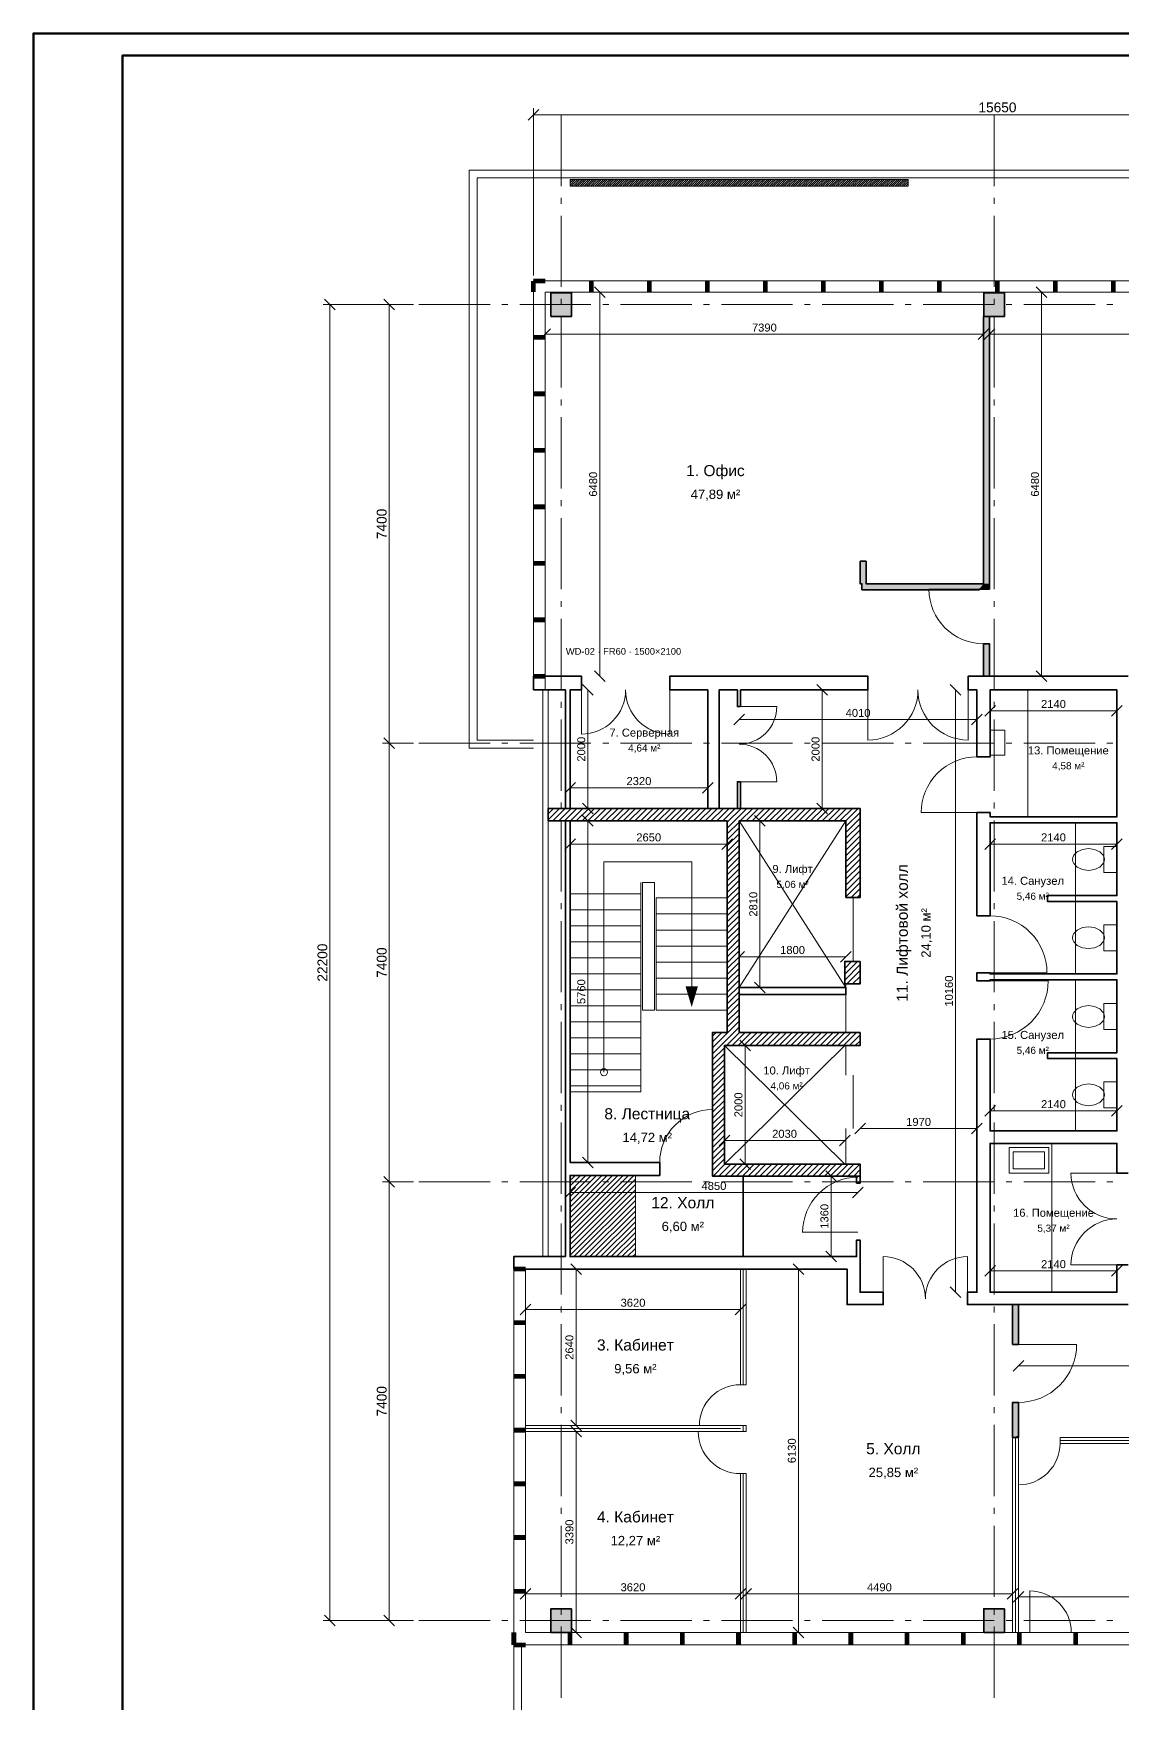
# Model space of a CAD drawing. Header units: millimetres. Extents: x -8900 to 22600, y -17775 to 26775.
# Drawn here: x -8900 to 9465, y -1400 to 26775 of the extents above; entities that cross this region are included whole.
import ezdxf
from ezdxf.enums import TextEntityAlignment as Align

# ---------------------------------------------------------------- set-up
doc = ezdxf.new("R2010")
doc.units = ezdxf.units.MM
for name, color, linetype, lineweight in [('A-ANNO', 7, 'Continuous', 18), ('A-COLS', 7, 'Continuous', 35), ('A-DIMS', 7, 'Continuous', 13), ('A-DOOR', 7, 'Continuous', 18), ('A-FIXT', 7, 'Continuous', 13), ('A-FRAME', 7, 'Continuous', 50), ('A-GLAZ', 7, 'Continuous', 18), ('A-GRID', 7, 'Continuous', 13), ('A-LIFT', 7, 'Continuous', 13), ('A-ROOM-DIMS', 7, 'Continuous', 13), ('A-ROOM-NAME', 7, 'Continuous', 18), ('A-SLAB', 7, 'Continuous', 13), ('A-STAIR', 7, 'Continuous', 18), ('A-WALL-CONC', 7, 'Continuous', 35), ('A-WALL-GLASS', 7, 'Continuous', 18), ('A-WALL-NEW', 7, 'Continuous', 35), ('A-WALL-PART', 7, 'Continuous', 35)]:
    doc.layers.add(name, color=color, linetype=linetype, lineweight=lineweight)
doc.styles.add('PLAN', font='arial.ttf')

msp = doc.modelspace()

# ---------------------------------------------------------------- linework, layer by layer
at = {"layer": 'A-COLS'}
for points in [[(175, 22400), (175, 22000), (-175, 22000), (-175, 22400)], [(7475, 22400), (7475, 22000), (7125, 22000), (7125, 22400)], [(175, 200), (175, -200), (-175, -200), (-175, 200)], [(7475, 200), (7475, -200), (7125, -200), (7125, 200)]]:
    msp.add_lwpolyline(points, close=True, dxfattribs=at)
at = {"layer": 'A-COLS', "color": 7}
for points in [[(175, 22000), (175, 22400), (-175, 22400)], [(-175, 22400), (-175, 22000), (175, 22000)], [(7475, 22000), (7475, 22400), (7125, 22400)], [(7125, 22400), (7125, 22000), (7475, 22000)], [(175, -200), (175, 200), (-175, 200)], [(-175, 200), (-175, -200), (175, -200)], [(7475, -200), (7475, 200), (7125, 200)], [(7125, 200), (7125, -200), (7475, -200)]]:
    msp.add_solid(points, dxfattribs=at)
at = {"layer": 'A-DIMS', "color": 7}
for p, q in [((-560, 25310), (-380, 25490)), ((-470, 22690), (-470, 25512.5)), ((-470, 25400), (15180, 25400)), ((-3810, 22110), (-3990, 22290)), ((-2810, 22110), (-2990, 22290)), ((-2990, 22200), (-4012.5, 22200)), ((-3900, 0), (-3900, 22200)), ((-2490, 22200), (-3012.5, 22200)), ((-2900, 14800), (-2900, 22200)), ((-2490, 14800), (-3012.5, 14800)), ((-2490, 14800), (-3012.5, 14800)), ((-2810, 14710), (-2990, 14890)), ((-2810, 14710), (-2990, 14890)), ((-2900, 7400), (-2900, 14800)), ((-2490, 7400), (-3012.5, 7400)), ((-2490, 7400), (-3012.5, 7400)), ((-2810, 7310), (-2990, 7490)), ((-2810, 7310), (-2990, 7490)), ((-2900, 0), (-2900, 7400)), ((-2990, 0), (-4012.5, 0)), ((-3810, -90), (-3990, 90)), ((-2490, 0), (-3012.5, 0)), ((-2810, -90), (-2990, 90)), ((-800, -500), (-800, -4412.5))]:
    msp.add_line(p, q, dxfattribs=at)
at = {"layer": 'A-DOOR'}
for p, q in [((7120, 17400), (6200, 17400)), ((340, 15700), (340, 14955)), ((1830, 15700), (1830, 14955)), ((5170, 15700), (5170, 14855)), ((6860, 15700), (6860, 14855)), ((3000, 15420), (3635, 15420)), ((3000, 14150), (3635, 14150)), ((7010, 13630), (6070, 13630)), ((4920, 11120), (4920, 12200)), ((7230, 10930), (8190, 10930)), ((7230, 10790), (8210, 10790)), ((4920, 8300), (4920, 9200)), ((2550, 7730), (2550, 8620)), ((9370, 7550), (8595, 7550)), ((5000, 6550), (4070, 6550)), ((5430, 5430), (5430, 6140)), ((6850, 5430), (6850, 6140)), ((9370, 6000), (8595, 6000)), ((7710, 4660), (8690, 4660)), ((3020, 3190), (2310, 3190)), ((3020, 3290), (2330, 3290)), ((7710, 2990), (7710, 2290)), ((7900, -200), (7900, 500))]:
    msp.add_line(p, q, dxfattribs=at)
for centre, radius, start, end in [((7120, 17400), 920, -179.9766608, -90.0116696), ((340, 15700), 745, -90.0116696, 0), ((1830, 15700), 745, -179.9766608, -90.0116696), ((5170, 15700), 845, -90.0116696, 0), ((6860, 15700), 845, -179.9766608, -90.0116696), ((3000, 15420), 635, -90.0116696, 0), ((3000, 14150), 635, 0, 90.0116696), ((7010, 13630), 940, 90.0116696, -179.9766608), ((7230, 10930), 960, 0, 90.0116696), ((7230, 10790), 980, -90.0116696, 0), ((2550, 7730), 890, 90.0116696, -179.9766608), ((5000, 6550), 930, 90.0116696, -179.9766608), ((9370, 7550), 775, -179.9766608, -90.0116696), ((9370, 6000), 775, 90.0116696, -179.9766608), ((5430, 5430), 710, 0, 90.0116696), ((6850, 5430), 710, 90.0116696, -179.9766608), ((7710, 4660), 980, -90.0116696, 0), ((3020, 3290), 690, 90.0116696, -179.9766608), ((3020, 3190), 710, -179.9766608, -90.0116696), ((7710, 2990), 700, -90.0116696, 0), ((7900, -200), 700, 0, 90.0116696)]:
    msp.add_arc(centre, radius, start, end, dxfattribs=at)
at = {"layer": 'A-FIXT'}
for p, q in [((7870, 13560), (7870, 15700)), ((8670, 10910), (8670, 13460)), ((8670, 8260), (8670, 10810)), ((8270, 5540), (8270, 8050))]:
    msp.add_line(p, q, dxfattribs=at)
at = {"layer": 'A-FIXT', "color": 7}
for p, q in [((150, 6436.137), (1223.863, 7510)), ((150, 6525.94), (1134.06, 7510)), ((150, 6615.743), (1044.257, 7510)), ((150, 6705.545), (954.455, 7510)), ((150, 6795.348), (864.652, 7510)), ((150, 6885.15), (774.85, 7510)), ((150, 6974.953), (685.047, 7510)), ((150, 7064.755), (595.245, 7510)), ((150, 7154.558), (505.442, 7510)), ((150, 7244.36), (415.64, 7510)), ((150, 7334.163), (325.837, 7510)), ((150, 7423.966), (236.034, 7510)), ((150, 6346.335), (1250, 7446.335)), ((150, 6256.532), (1250, 7356.532)), ((150, 6166.73), (1250, 7266.73)), ((213.073, 6140), (1250, 7176.927)), ((302.875, 6140), (1250, 7087.125)), ((392.678, 6140), (1250, 6997.322)), ((482.481, 6140), (1250, 6907.519)), ((572.283, 6140), (1250, 6817.717)), ((662.086, 6140), (1250, 6727.914)), ((751.888, 6140), (1250, 6638.112)), ((841.691, 6140), (1250, 6548.309)), ((931.493, 6140), (1250, 6458.507)), ((1021.296, 6140), (1250, 6368.704)), ((1111.098, 6140), (1250, 6278.902)), ((1200.901, 6140), (1250, 6189.099))]:
    msp.add_line(p, q, dxfattribs=at)
at = {"layer": 'A-FIXT'}
for points in [[(7230, 14600), (7480, 14600), (7480, 15020), (7230, 15020)], [(9150, 12620), (9370, 12620), (9370, 13060), (9150, 13060)], [(9150, 11300), (9370, 11300), (9370, 11740), (9150, 11740)], [(9150, 9970), (9370, 9970), (9370, 10410), (9150, 10410)], [(9150, 8650), (9370, 8650), (9370, 9090), (9150, 9090)], [(7550, 7550), (8220, 7550), (8220, 7980), (7550, 7980)], [(7620, 7620), (8150, 7620), (8150, 7910), (7620, 7910)], [(150, 6140), (1250, 6140), (1250, 7510), (150, 7510)]]:
    msp.add_lwpolyline(points, close=True, dxfattribs=at)
for points in [[(9160, 12840), (9154.812, 12875.819), (9139.447, 12910.261), (9080.919, 12969.825), (8993.325, 13009.624), (8890, 13023.6), (8786.675, 13009.624), (8699.081, 12969.825), (8640.553, 12910.261), (8625.188, 12875.819), (8620, 12840), (8625.188, 12804.181), (8640.553, 12769.739), (8699.081, 12710.175), (8786.675, 12670.376), (8890, 12656.4), (8993.325, 12670.376), (9080.919, 12710.175), (9139.447, 12769.739), (9154.812, 12804.181), (9160, 12840)], [(9160, 11520), (9154.812, 11555.819), (9139.447, 11590.261), (9080.919, 11649.825), (8993.325, 11689.624), (8890, 11703.6), (8786.675, 11689.624), (8699.081, 11649.825), (8640.553, 11590.261), (8625.188, 11555.819), (8620, 11520), (8625.188, 11484.181), (8640.553, 11449.739), (8699.081, 11390.175), (8786.675, 11350.376), (8890, 11336.4), (8993.325, 11350.376), (9080.919, 11390.175), (9139.447, 11449.739), (9154.812, 11484.181), (9160, 11520)], [(9160, 10190), (9154.812, 10225.819), (9139.447, 10260.261), (9080.919, 10319.825), (8993.325, 10359.624), (8890, 10373.6), (8786.675, 10359.624), (8699.081, 10319.825), (8640.553, 10260.261), (8625.188, 10225.819), (8620, 10190), (8625.188, 10154.181), (8640.553, 10119.739), (8699.081, 10060.175), (8786.675, 10020.376), (8890, 10006.4), (8993.325, 10020.376), (9080.919, 10060.175), (9139.447, 10119.739), (9154.812, 10154.181), (9160, 10190)], [(9160, 8870), (9154.812, 8905.819), (9139.447, 8940.261), (9080.919, 8999.825), (8993.325, 9039.624), (8890, 9053.6), (8786.675, 9039.624), (8699.081, 8999.825), (8640.553, 8940.261), (8625.188, 8905.819), (8620, 8870), (8625.188, 8834.181), (8640.553, 8799.739), (8699.081, 8740.175), (8786.675, 8700.376), (8890, 8686.4), (8993.325, 8700.376), (9080.919, 8740.175), (9139.447, 8799.739), (9154.812, 8834.181), (9160, 8870)]]:
    msp.add_lwpolyline(points, dxfattribs=at)
at = {"layer": 'A-FRAME'}
for points in [[(-8900, -17775), (22600, -17775), (22600, 26775), (-8900, 26775)], [(-7400, -17400), (22225, -17400), (22225, 26400), (-7400, 26400)]]:
    msp.add_lwpolyline(points, close=True, dxfattribs=at)
at = {"layer": 'A-GLAZ'}
for points in [[(-220, 6140), (-310, 6140), (-310, 15700), (-470, 15700), (-470, 22410), (-470, 22600), (-270, 22600), (14990, 22600), (15180, 22600), (15180, 22410), (15180, 16050), (14990, 16050), (14990, 22410), (-270, 22410), (-270, 15700), (-220, 15700)], [(16050, -410), (-600, -410), (-800, -410), (-800, -200), (-800, 5930), (-600, 5930), (-600, -200), (16050, -200), (16050, 7270), (15800, 7270), (15800, 7470), (16050, 7470), (16250, 7470), (16250, 7270), (16250, -200), (16250, -410)]]:
    msp.add_lwpolyline(points, close=True, dxfattribs=at)
at = {"layer": 'A-GLAZ', "color": 7}
for points in [[(-430, 22600), (-510, 22600), (-510, 22410)], [(-510, 22410), (-430, 22410), (-430, 22600)], [(-270, 22640), (-470, 22640), (-470, 22560)], [(-470, 22560), (-270, 22560), (-270, 22640)], [(548.1, 22600), (468.1, 22600), (468.1, 22410)], [(468.1, 22410), (548.1, 22410), (548.1, 22600)], [(1526.2, 22600), (1446.2, 22600), (1446.2, 22410)], [(1446.2, 22410), (1526.2, 22410), (1526.2, 22600)], [(2504.4, 22600), (2424.4, 22600), (2424.4, 22410)], [(2424.4, 22410), (2504.4, 22410), (2504.4, 22600)], [(3482.5, 22600), (3402.5, 22600), (3402.5, 22410)], [(3402.5, 22410), (3482.5, 22410), (3482.5, 22600)], [(4460.6, 22600), (4380.6, 22600), (4380.6, 22410)], [(4380.6, 22410), (4460.6, 22410), (4460.6, 22600)], [(5438.8, 22600), (5358.8, 22600), (5358.8, 22410)], [(5358.8, 22410), (5438.8, 22410), (5438.8, 22600)], [(6416.9, 22600), (6336.9, 22600), (6336.9, 22410)], [(6336.9, 22410), (6416.9, 22410), (6416.9, 22600)], [(7395, 22600), (7315, 22600), (7315, 22410)], [(7315, 22410), (7395, 22410), (7395, 22600)], [(8373.1, 22600), (8293.1, 22600), (8293.1, 22410)], [(8293.1, 22410), (8373.1, 22410), (8373.1, 22600)], [(9351.2, 22600), (9271.2, 22600), (9271.2, 22410)], [(9271.2, 22410), (9351.2, 22410), (9351.2, 22600)], [(-270, 21687.1), (-470, 21687.1), (-470, 21607.1)], [(-470, 21607.1), (-270, 21607.1), (-270, 21687.1)], [(-270, 20734.3), (-470, 20734.3), (-470, 20654.3)], [(-470, 20654.3), (-270, 20654.3), (-270, 20734.3)], [(-270, 19781.4), (-470, 19781.4), (-470, 19701.4)], [(-470, 19701.4), (-270, 19701.4), (-270, 19781.4)], [(-270, 18828.6), (-470, 18828.6), (-470, 18748.6)], [(-470, 18748.6), (-270, 18748.6), (-270, 18828.6)], [(-270, 17875.7), (-470, 17875.7), (-470, 17795.7)], [(-470, 17795.7), (-270, 17795.7), (-270, 17875.7)], [(-270, 16922.9), (-470, 16922.9), (-470, 16842.9)], [(-470, 16842.9), (-270, 16842.9), (-270, 16922.9)], [(-270, 15970), (-470, 15970), (-470, 15890)], [(-470, 15890), (-270, 15890), (-270, 15970)], [(-600, 5970), (-800, 5970), (-800, 5890)], [(-800, 5890), (-600, 5890), (-600, 5970)], [(-600, 5064.3), (-800, 5064.3), (-800, 4984.3)], [(-800, 4984.3), (-600, 4984.3), (-600, 5064.3)], [(-600, 4158.6), (-800, 4158.6), (-800, 4078.6)], [(-800, 4078.6), (-600, 4078.6), (-600, 4158.6)], [(-600, 3252.9), (-800, 3252.9), (-800, 3172.9)], [(-800, 3172.9), (-600, 3172.9), (-600, 3252.9)], [(-600, 2347.1), (-800, 2347.1), (-800, 2267.1)], [(-800, 2267.1), (-600, 2267.1), (-600, 2347.1)], [(-600, 1441.4), (-800, 1441.4), (-800, 1361.4)], [(-800, 1361.4), (-600, 1361.4), (-600, 1441.4)], [(-600, 535.7), (-800, 535.7), (-800, 455.7)], [(-800, 455.7), (-600, 455.7), (-600, 535.7)], [(-760, -200), (-840, -200), (-840, -410)], [(-840, -410), (-760, -410), (-760, -200)], [(187.2, -200), (107.2, -200), (107.2, -410)], [(107.2, -410), (187.2, -410), (187.2, -200)], [(1134.4, -200), (1054.4, -200), (1054.4, -410)], [(1054.4, -410), (1134.4, -410), (1134.4, -200)], [(2081.7, -200), (2001.7, -200), (2001.7, -410)], [(2001.7, -410), (2081.7, -410), (2081.7, -200)], [(3028.9, -200), (2948.9, -200), (2948.9, -410)], [(2948.9, -410), (3028.9, -410), (3028.9, -200)], [(3976.1, -200), (3896.1, -200), (3896.1, -410)], [(3896.1, -410), (3976.1, -410), (3976.1, -200)], [(4923.3, -200), (4843.3, -200), (4843.3, -410)], [(4843.3, -410), (4923.3, -410), (4923.3, -200)], [(5870.6, -200), (5790.6, -200), (5790.6, -410)], [(5790.6, -410), (5870.6, -410), (5870.6, -200)], [(6817.8, -200), (6737.8, -200), (6737.8, -410)], [(6737.8, -410), (6817.8, -410), (6817.8, -200)], [(7765, -200), (7685, -200), (7685, -410)], [(7685, -410), (7765, -410), (7765, -200)], [(8712.2, -200), (8632.2, -200), (8632.2, -410)], [(8632.2, -410), (8712.2, -410), (8712.2, -200)], [(-600, -370), (-800, -370), (-800, -450)], [(-800, -450), (-600, -450), (-600, -370)]]:
    msp.add_solid(points, dxfattribs=at)
at = {"layer": 'A-GRID'}
for p, q in [((0, 24200), (0, 25400)), ((7300, 24200), (7300, 25400)), ((0, 23900), (0, 24000)), ((7300, 23900), (7300, 24000)), ((0, 22500), (0, 23700)), ((7300, 22500), (7300, 23700)), ((0, 22200), (0, 22300)), ((7300, 22200), (7300, 22300)), ((-2400, 22200), (-1200, 22200)), ((-1000, 22200), (-900, 22200)), ((-700, 22200), (500, 22200)), ((0, 20800), (0, 22000)), ((700, 22200), (800, 22200)), ((1000, 22200), (2200, 22200)), ((2400, 22200), (2500, 22200)), ((2700, 22200), (3900, 22200)), ((4100, 22200), (4200, 22200)), ((4400, 22200), (5600, 22200)), ((5800, 22200), (5900, 22200)), ((6100, 22200), (7300, 22200)), ((7300, 20800), (7300, 22000)), ((7500, 22200), (7600, 22200)), ((7800, 22200), (9000, 22200)), ((9200, 22200), (9300, 22200)), ((0, 20500), (0, 20600)), ((7300, 20500), (7300, 20600)), ((0, 19100), (0, 20300)), ((7300, 19100), (7300, 20300)), ((0, 18800), (0, 18900)), ((7300, 18800), (7300, 18900)), ((0, 17400), (0, 18600)), ((7300, 17400), (7300, 18600)), ((0, 17100), (0, 17200)), ((7300, 17100), (7300, 17200)), ((0, 15700), (0, 16900)), ((7300, 15700), (7300, 16900)), ((0, 15400), (0, 15500)), ((7300, 15400), (7300, 15500)), ((0, 14000), (0, 15200)), ((7300, 14000), (7300, 15200)), ((-2400, 14800), (-1200, 14800)), ((-1000, 14800), (-900, 14800)), ((-700, 14800), (500, 14800)), ((700, 14800), (800, 14800)), ((1000, 14800), (2200, 14800)), ((2400, 14800), (2500, 14800)), ((2700, 14800), (3900, 14800)), ((4100, 14800), (4200, 14800)), ((4400, 14800), (5600, 14800)), ((5800, 14800), (5900, 14800)), ((6100, 14800), (7300, 14800)), ((7500, 14800), (7600, 14800)), ((7800, 14800), (9000, 14800)), ((9200, 14800), (9300, 14800)), ((0, 13700), (0, 13800)), ((7300, 13700), (7300, 13800)), ((0, 12300), (0, 13500)), ((7300, 12300), (7300, 13500)), ((0, 12000), (0, 12100)), ((7300, 12000), (7300, 12100)), ((0, 10600), (0, 11800)), ((7300, 10600), (7300, 11800)), ((0, 10300), (0, 10400)), ((7300, 10300), (7300, 10400)), ((0, 8900), (0, 10100)), ((7300, 8900), (7300, 10100)), ((0, 8600), (0, 8700)), ((7300, 8600), (7300, 8700)), ((0, 7200), (0, 8400)), ((7300, 7200), (7300, 8400)), ((-2400, 7400), (-1200, 7400)), ((-1000, 7400), (-900, 7400)), ((-700, 7400), (500, 7400)), ((700, 7400), (800, 7400)), ((1000, 7400), (2200, 7400)), ((2400, 7400), (2500, 7400)), ((2700, 7400), (3900, 7400)), ((4100, 7400), (4200, 7400)), ((4400, 7400), (5600, 7400)), ((5800, 7400), (5900, 7400)), ((6100, 7400), (7300, 7400)), ((7500, 7400), (7600, 7400)), ((7800, 7400), (9000, 7400)), ((9200, 7400), (9300, 7400)), ((0, 6900), (0, 7000)), ((7300, 6900), (7300, 7000)), ((0, 5500), (0, 6700)), ((7300, 5500), (7300, 6700)), ((0, 5200), (0, 5300)), ((7300, 5200), (7300, 5300)), ((0, 3800), (0, 5000)), ((7300, 3800), (7300, 5000)), ((0, 3500), (0, 3600)), ((7300, 3500), (7300, 3600)), ((0, 2100), (0, 3300)), ((7300, 2100), (7300, 3300)), ((0, 1800), (0, 1900)), ((7300, 1800), (7300, 1900)), ((0, 400), (0, 1600)), ((7300, 400), (7300, 1600)), ((-2400, 0), (-1200, 0)), ((-1000, 0), (-900, 0)), ((-700, 0), (500, 0)), ((0, 100), (0, 200)), ((700, 0), (800, 0)), ((1000, 0), (2200, 0)), ((2400, 0), (2500, 0)), ((2700, 0), (3900, 0)), ((4100, 0), (4200, 0)), ((4400, 0), (5600, 0)), ((5800, 0), (5900, 0)), ((6100, 0), (7300, 0)), ((7300, 100), (7300, 200)), ((7500, 0), (7600, 0)), ((7800, 0), (9000, 0)), ((9200, 0), (9300, 0)), ((0, -1300), (0, -100)), ((7300, -1300), (7300, -100))]:
    msp.add_line(p, q, dxfattribs=at)
at = {"layer": 'A-LIFT'}
for p, q in [((3000, 10680), (4800, 13490)), ((3000, 13490), (4800, 10680)), ((4800, 9920), (4800, 10740)), ((2750, 7700), (4780, 9700)), ((2750, 9700), (4780, 7700)), ((4800, 9200), (4800, 9700)), ((4800, 7700), (4800, 8300))]:
    msp.add_line(p, q, dxfattribs=at)
at = {"layer": 'A-ROOM-DIMS', "color": 7}
for p, q in [((740, 22320), (560, 22500)), ((650, 15930), (650, 22410)), ((8190, 22320), (8010, 22500)), ((8100, 15930), (8100, 22410)), ((-360, 21610), (-180, 21790)), ((-270, 21700), (7120, 21700)), ((7030, 21610), (7210, 21790)), ((7130, 21610), (7310, 21790)), ((7220, 21700), (14990, 21700)), ((540, 15610), (360, 15790)), ((740, 15840), (560, 16020)), ((4490, 15610), (4310, 15790)), ((6740, 15610), (6560, 15790)), ((8190, 15840), (8010, 16020)), ((450, 13700), (450, 15700)), ((4400, 13700), (4400, 15700)), ((6650, 5540), (6650, 15700)), ((2910, 15110), (3090, 15290)), ((6920, 15110), (7100, 15290)), ((7140, 15260), (7320, 15440)), ((7230, 15350), (9370, 15350)), ((9280, 15260), (9460, 15440)), ((3000, 15200), (7010, 15200)), ((60, 13960), (240, 14140)), ((2380, 13960), (2560, 14140)), ((150, 14050), (2470, 14050)), ((540, 13610), (360, 13790)), ((540, 13400), (360, 13580)), ((3440, 13400), (3260, 13580)), ((4490, 13610), (4310, 13790)), ((450, 7730), (450, 13490)), ((3350, 10680), (3350, 13490)), ((60, 13010), (240, 13190)), ((150, 13100), (2800, 13100)), ((2710, 13010), (2890, 13190)), ((7140, 13010), (7320, 13190)), ((7230, 13100), (9370, 13100)), ((9280, 13010), (9460, 13190)), ((2910, 11110), (3090, 11290)), ((4710, 11110), (4890, 11290)), ((3000, 11200), (4800, 11200)), ((3440, 10590), (3260, 10770)), ((3190, 9610), (3010, 9790)), ((3100, 7700), (3100, 9700)), ((7140, 8510), (7320, 8690)), ((7230, 8600), (9370, 8600)), ((9280, 8510), (9460, 8690)), ((2660, 8010), (2840, 8190)), ((4690, 8010), (4870, 8190)), ((4950, 8210), (5130, 8390)), ((5040, 8300), (7010, 8300)), ((6920, 8210), (7100, 8390)), ((2750, 8100), (4780, 8100)), ((540, 7640), (360, 7820)), ((3190, 7610), (3010, 7790)), ((4640, 7410), (4460, 7590)), ((4550, 6140), (4550, 7500)), ((60, 7130), (240, 7310)), ((150, 7220), (5000, 7220)), ((4910, 7130), (5090, 7310)), ((4640, 6050), (4460, 6230)), ((340, 5840), (160, 6020)), ((250, 3290), (250, 5930)), ((4090, 5840), (3910, 6020)), ((4000, -200), (4000, 5930)), ((7140, 5810), (7320, 5990)), ((9280, 5810), (9460, 5990)), ((7230, 5900), (9370, 5900)), ((6740, 5450), (6560, 5630)), ((-690, 5160), (-510, 5340)), ((-600, 5250), (3020, 5250)), ((2930, 5160), (3110, 5340)), ((7620, 4210), (7800, 4390)), ((7710, 4300), (16050, 4300)), ((340, 3200), (160, 3380)), ((340, 3100), (160, 3280)), ((250, -200), (250, 3190)), ((-690, 360), (-510, 540)), ((-600, 450), (3020, 450)), ((2930, 360), (3110, 540)), ((3030, 360), (3210, 540)), ((3120, 450), (7610, 450)), ((7520, 360), (7700, 540)), ((7620, 310), (7800, 490)), ((7710, 400), (13220, 400)), ((340, -290), (160, -110)), ((4090, -290), (3910, -110))]:
    msp.add_line(p, q, dxfattribs=at)
at = {"layer": 'A-SLAB', "color": 7}
for p, q in [((150, 24217.082), (242.918, 24310)), ((150, 24253.003), (206.997, 24310)), ((150, 24288.925), (171.075, 24310)), ((168.839, 24200), (278.839, 24310)), ((204.76, 24200), (314.76, 24310)), ((240.681, 24200), (350.681, 24310)), ((276.602, 24200), (386.602, 24310)), ((312.523, 24200), (422.523, 24310)), ((348.444, 24200), (458.444, 24310)), ((384.365, 24200), (494.365, 24310)), ((420.286, 24200), (530.286, 24310)), ((456.207, 24200), (566.207, 24310)), ((492.128, 24200), (602.128, 24310)), ((528.049, 24200), (638.049, 24310)), ((563.97, 24200), (673.97, 24310)), ((599.891, 24200), (709.891, 24310)), ((635.812, 24200), (745.812, 24310)), ((671.733, 24200), (781.733, 24310)), ((707.654, 24200), (817.654, 24310)), ((743.575, 24200), (853.575, 24310)), ((779.496, 24200), (889.496, 24310)), ((815.417, 24200), (925.417, 24310)), ((851.338, 24200), (961.338, 24310)), ((887.259, 24200), (997.259, 24310)), ((923.18, 24200), (1033.18, 24310)), ((959.101, 24200), (1069.101, 24310)), ((995.022, 24200), (1105.022, 24310)), ((1030.943, 24200), (1140.943, 24310)), ((1066.864, 24200), (1176.864, 24310)), ((1102.785, 24200), (1212.785, 24310)), ((1138.706, 24200), (1248.706, 24310)), ((1174.627, 24200), (1284.627, 24310)), ((1210.548, 24200), (1320.548, 24310)), ((1246.469, 24200), (1356.469, 24310)), ((1282.39, 24200), (1392.39, 24310)), ((1318.311, 24200), (1428.311, 24310)), ((1354.232, 24200), (1464.232, 24310)), ((1390.153, 24200), (1500.153, 24310)), ((1426.074, 24200), (1536.074, 24310)), ((1461.995, 24200), (1571.995, 24310)), ((1497.916, 24200), (1607.916, 24310)), ((1533.837, 24200), (1643.837, 24310)), ((1569.759, 24200), (1679.759, 24310)), ((1605.68, 24200), (1715.68, 24310)), ((1641.601, 24200), (1751.601, 24310)), ((1677.522, 24200), (1787.522, 24310)), ((1713.443, 24200), (1823.443, 24310)), ((1749.364, 24200), (1859.364, 24310)), ((1785.285, 24200), (1895.285, 24310)), ((1821.206, 24200), (1931.206, 24310)), ((1857.127, 24200), (1967.127, 24310)), ((1893.048, 24200), (2003.048, 24310)), ((1928.969, 24200), (2038.969, 24310)), ((1964.89, 24200), (2074.89, 24310)), ((2000.811, 24200), (2110.811, 24310)), ((2036.732, 24200), (2146.732, 24310)), ((2072.653, 24200), (2182.653, 24310)), ((2108.574, 24200), (2218.574, 24310)), ((2144.495, 24200), (2254.495, 24310)), ((2180.416, 24200), (2290.416, 24310)), ((2216.337, 24200), (2326.337, 24310)), ((2252.258, 24200), (2362.258, 24310)), ((2288.179, 24200), (2398.179, 24310)), ((2324.1, 24200), (2434.1, 24310)), ((2360.021, 24200), (2470.021, 24310)), ((2395.942, 24200), (2505.942, 24310)), ((2431.863, 24200), (2541.863, 24310)), ((2467.784, 24200), (2577.784, 24310)), ((2503.705, 24200), (2613.705, 24310)), ((2539.626, 24200), (2649.626, 24310)), ((2575.547, 24200), (2685.547, 24310)), ((2611.468, 24200), (2721.468, 24310)), ((2647.389, 24200), (2757.389, 24310)), ((2683.31, 24200), (2793.31, 24310)), ((2719.231, 24200), (2829.231, 24310)), ((2755.152, 24200), (2865.152, 24310)), ((2791.073, 24200), (2901.073, 24310)), ((2826.994, 24200), (2936.994, 24310)), ((2862.915, 24200), (2972.915, 24310)), ((2898.836, 24200), (3008.836, 24310)), ((2934.757, 24200), (3044.757, 24310)), ((2970.678, 24200), (3080.678, 24310)), ((3006.599, 24200), (3116.599, 24310)), ((3042.521, 24200), (3152.521, 24310)), ((3078.442, 24200), (3188.442, 24310)), ((3114.363, 24200), (3224.363, 24310)), ((3150.284, 24200), (3260.284, 24310)), ((3186.205, 24200), (3296.205, 24310)), ((3222.126, 24200), (3332.126, 24310)), ((3258.047, 24200), (3368.047, 24310)), ((3293.968, 24200), (3403.968, 24310)), ((3329.889, 24200), (3439.889, 24310)), ((3365.81, 24200), (3475.81, 24310)), ((3401.731, 24200), (3511.731, 24310)), ((3437.652, 24200), (3547.652, 24310)), ((3473.573, 24200), (3583.573, 24310)), ((3509.494, 24200), (3619.494, 24310)), ((3545.415, 24200), (3655.415, 24310)), ((3581.336, 24200), (3691.336, 24310)), ((3617.257, 24200), (3727.257, 24310)), ((3653.178, 24200), (3763.178, 24310)), ((3689.099, 24200), (3799.099, 24310)), ((3725.02, 24200), (3835.02, 24310)), ((3760.941, 24200), (3870.941, 24310)), ((3796.862, 24200), (3906.862, 24310)), ((3832.783, 24200), (3942.783, 24310)), ((3868.704, 24200), (3978.704, 24310)), ((3904.625, 24200), (4014.625, 24310)), ((3940.546, 24200), (4050.546, 24310)), ((3976.467, 24200), (4086.467, 24310)), ((4012.388, 24200), (4122.388, 24310)), ((4048.309, 24200), (4158.309, 24310)), ((4084.23, 24200), (4194.23, 24310)), ((4120.151, 24200), (4230.151, 24310)), ((4156.072, 24200), (4266.072, 24310)), ((4191.993, 24200), (4301.993, 24310)), ((4227.914, 24200), (4337.914, 24310)), ((4263.835, 24200), (4373.835, 24310)), ((4299.756, 24200), (4409.756, 24310)), ((4335.677, 24200), (4445.677, 24310)), ((4371.598, 24200), (4481.598, 24310)), ((4407.519, 24200), (4517.519, 24310)), ((4443.44, 24200), (4553.44, 24310)), ((4479.361, 24200), (4589.361, 24310)), ((4515.283, 24200), (4625.283, 24310)), ((4551.204, 24200), (4661.204, 24310)), ((4587.125, 24200), (4697.125, 24310)), ((4623.046, 24200), (4733.046, 24310)), ((4658.967, 24200), (4768.967, 24310)), ((4694.888, 24200), (4804.888, 24310)), ((4730.809, 24200), (4840.809, 24310)), ((4766.73, 24200), (4876.73, 24310)), ((4802.651, 24200), (4912.651, 24310)), ((4838.572, 24200), (4948.572, 24310)), ((4874.493, 24200), (4984.493, 24310)), ((4910.414, 24200), (5020.414, 24310)), ((4946.335, 24200), (5056.335, 24310)), ((4982.256, 24200), (5092.256, 24310)), ((5018.177, 24200), (5128.177, 24310)), ((5054.098, 24200), (5164.098, 24310)), ((5090.019, 24200), (5200.019, 24310)), ((5125.94, 24200), (5235.94, 24310)), ((5161.861, 24200), (5271.861, 24310)), ((5197.782, 24200), (5307.782, 24310)), ((5233.703, 24200), (5343.703, 24310)), ((5269.624, 24200), (5379.624, 24310)), ((5305.545, 24200), (5415.545, 24310)), ((5341.466, 24200), (5451.466, 24310)), ((5377.387, 24200), (5487.387, 24310)), ((5413.308, 24200), (5523.308, 24310)), ((5449.229, 24200), (5559.229, 24310)), ((5485.15, 24200), (5595.15, 24310)), ((5521.071, 24200), (5631.071, 24310)), ((5556.992, 24200), (5666.992, 24310)), ((5592.913, 24200), (5702.913, 24310)), ((5628.834, 24200), (5738.834, 24310)), ((5664.755, 24200), (5774.755, 24310)), ((5700.676, 24200), (5810.676, 24310)), ((5736.597, 24200), (5846.597, 24310)), ((5772.518, 24200), (5850, 24277.482)), ((5808.439, 24200), (5850, 24241.561)), ((5844.36, 24200), (5850, 24205.64))]:
    msp.add_line(p, q, dxfattribs=at)
at = {"layer": 'A-SLAB'}
for points in [[(-800, -410), (-800, -2500), (17300, -2500), (17300, 7500), (15400, 7500), (15400, 14630), (17300, 14630), (17300, 24470), (-1550, 24470), (-1550, 14720), (-470, 14720)], [(-670, -410), (-670, -2370), (17170, -2370), (17170, 7370), (15270, 7370), (15270, 14760), (17170, 14760), (17170, 24340), (-1420, 24340), (-1420, 14850), (-470, 14850)]]:
    msp.add_lwpolyline(points, dxfattribs=at)
msp.add_lwpolyline([(150, 24200), (5850, 24200), (5850, 24310), (150, 24310)], close=True, dxfattribs=at)
at = {"layer": 'A-STAIR'}
for p, q in [((1340, 8920), (1340, 12450)), ((150, 12260), (1340, 12260)), ((1600, 10300), (1600, 12190)), ((1600, 12190), (2800, 12190)), ((150, 11990), (1340, 11990)), ((1600, 11920), (2800, 11920)), ((150, 11720), (1340, 11720)), ((1600, 11650), (2800, 11650)), ((150, 11450), (1340, 11450)), ((1600, 11380), (2800, 11380)), ((150, 11180), (1340, 11180)), ((1600, 11110), (2800, 11110)), ((150, 10910), (1340, 10910)), ((1600, 10840), (2800, 10840)), ((150, 10640), (1340, 10640)), ((1600, 10570), (2800, 10570)), ((150, 10370), (1340, 10370)), ((1600, 10300), (2800, 10300)), ((150, 10100), (1340, 10100)), ((150, 9830), (1340, 9830)), ((150, 9560), (1340, 9560)), ((150, 9290), (1340, 9290)), ((150, 9020), (1340, 9020)), ((150, 8920), (1340, 8920))]:
    msp.add_line(p, q, dxfattribs=at)
msp.add_lwpolyline([(720, 9250), (720, 12800), (2200, 12800), (2200, 10600)], dxfattribs=at)
msp.add_lwpolyline([(1370, 10300), (1570, 10300), (1570, 12450), (1370, 12450)], close=True, dxfattribs=at)
msp.add_circle((720, 9250), 60, dxfattribs=at)
at = {"layer": 'A-STAIR', "color": 7}
msp.add_solid([(2305, 10700), (2095, 10700), (2200, 10350)], dxfattribs=at)
at = {"layer": 'A-WALL-CONC', "color": 7}
for p, q in [((-220, 13510.839), (-30.839, 13700)), ((-220, 13609.622), (-129.622, 13700)), ((-142.056, 13490), (67.944, 13700)), ((-43.273, 13490), (166.727, 13700)), ((55.51, 13490), (265.51, 13700)), ((154.292, 13490), (364.292, 13700)), ((253.075, 13490), (463.075, 13700)), ((351.858, 13490), (561.858, 13700)), ((450.641, 13490), (660.641, 13700)), ((549.424, 13490), (759.424, 13700)), ((648.206, 13490), (858.206, 13700)), ((746.989, 13490), (956.989, 13700)), ((845.772, 13490), (1055.772, 13700)), ((944.555, 13490), (1154.555, 13700)), ((1043.338, 13490), (1253.338, 13700)), ((1142.121, 13490), (1352.121, 13700)), ((1240.903, 13490), (1450.903, 13700)), ((1339.686, 13490), (1549.686, 13700)), ((1438.469, 13490), (1648.469, 13700)), ((1537.252, 13490), (1747.252, 13700)), ((1636.035, 13490), (1846.035, 13700)), ((1734.817, 13490), (1944.817, 13700)), ((1833.6, 13490), (2043.6, 13700)), ((1932.383, 13490), (2142.383, 13700)), ((2031.166, 13490), (2241.166, 13700)), ((2129.949, 13490), (2339.949, 13700)), ((2228.732, 13490), (2438.732, 13700)), ((2327.514, 13490), (2537.514, 13700)), ((2426.297, 13490), (2636.297, 13700)), ((2525.08, 13490), (2735.08, 13700)), ((2623.863, 13490), (2833.863, 13700)), ((2722.646, 13490), (2932.646, 13700)), ((2800, 13369.789), (3130.211, 13700)), ((2800, 13468.572), (3031.428, 13700)), ((3018.994, 13490), (3228.994, 13700)), ((3117.777, 13490), (3327.777, 13700)), ((3216.56, 13490), (3426.56, 13700)), ((3315.343, 13490), (3525.343, 13700)), ((3414.125, 13490), (3624.125, 13700)), ((3512.908, 13490), (3722.908, 13700)), ((3611.691, 13490), (3821.691, 13700)), ((3710.474, 13490), (3920.474, 13700)), ((3809.257, 13490), (4019.257, 13700)), ((3908.039, 13490), (4118.039, 13700)), ((4006.822, 13490), (4216.822, 13700)), ((4105.605, 13490), (4315.605, 13700)), ((4204.388, 13490), (4414.388, 13700)), ((4303.171, 13490), (4513.171, 13700)), ((4401.954, 13490), (4611.954, 13700)), ((4500.736, 13490), (4710.736, 13700)), ((4599.519, 13490), (4809.519, 13700)), ((4698.302, 13490), (4908.302, 13700)), ((4797.085, 13490), (5007.085, 13700)), ((4800, 13394.132), (5040, 13634.132)), ((4800, 13295.35), (5040, 13535.35)), ((2800, 13271.006), (3000, 13471.006)), ((2800, 13172.223), (3000, 13372.223)), ((2800, 13073.44), (3000, 13273.44)), ((4800, 13196.567), (5040, 13436.567)), ((4800, 13097.784), (5040, 13337.784)), ((2800, 12974.657), (3000, 13174.657)), ((2800, 12875.875), (3000, 13075.875)), ((2800, 12777.092), (3000, 12977.092)), ((4800, 12999.001), (5040, 13239.001)), ((4800, 12900.218), (5040, 13140.218)), ((4800, 12801.435), (5040, 13041.435)), ((2800, 12678.309), (3000, 12878.309)), ((2800, 12579.526), (3000, 12779.526)), ((2800, 12480.743), (3000, 12680.743)), ((4800, 12702.653), (5040, 12942.653)), ((4800, 12603.87), (5040, 12843.87)), ((4800, 12505.087), (5040, 12745.087)), ((2800, 12381.961), (3000, 12581.961)), ((2800, 12283.178), (3000, 12483.178)), ((4800, 12406.304), (5040, 12646.304)), ((4800, 12307.521), (5040, 12547.521)), ((4800, 12208.739), (5040, 12448.739)), ((2800, 12184.395), (3000, 12384.395)), ((2800, 12085.612), (3000, 12285.612)), ((2800, 11986.829), (3000, 12186.829)), ((4890.044, 12200), (5040, 12349.956)), ((4988.827, 12200), (5040, 12251.173)), ((2800, 11888.046), (3000, 12088.046)), ((2800, 11789.264), (3000, 11989.264)), ((2800, 11690.481), (3000, 11890.481)), ((2800, 11591.698), (3000, 11791.698)), ((2800, 11492.915), (3000, 11692.915)), ((2800, 11394.132), (3000, 11594.132)), ((2800, 11295.35), (3000, 11495.35)), ((2800, 11196.567), (3000, 11396.567)), ((2800, 11097.784), (3000, 11297.784)), ((2800, 10999.001), (3000, 11199.001)), ((2800, 10900.218), (3000, 11100.218)), ((2800, 10801.435), (3000, 11001.435)), ((4780, 10904.543), (4995.457, 11120)), ((4780, 11003.326), (4896.674, 11120)), ((4780, 11102.109), (4797.891, 11120)), ((4780, 10805.76), (5040, 11065.76)), ((2800, 10702.653), (3000, 10902.653)), ((2800, 10603.87), (3000, 10803.87)), ((4813.022, 10740), (5040, 10966.978)), ((4911.805, 10740), (5040, 10868.195)), ((5010.588, 10740), (5040, 10769.412)), ((2800, 10505.087), (3000, 10705.087)), ((2800, 10406.304), (3000, 10606.304)), ((2800, 10307.521), (3000, 10507.521)), ((2800, 10208.739), (3000, 10408.739)), ((2800, 10109.956), (3000, 10309.956)), ((2800, 10011.173), (3000, 10211.173)), ((2550, 9662.39), (3000, 10112.39)), ((2550, 9563.607), (3000, 10013.607)), ((2550, 9761.173), (2708.827, 9920)), ((2550, 9859.956), (2610.044, 9920)), ((2785.176, 9700), (3005.176, 9920)), ((2883.958, 9700), (3103.958, 9920)), ((2982.741, 9700), (3202.741, 9920)), ((3081.524, 9700), (3301.524, 9920)), ((3180.307, 9700), (3400.307, 9920)), ((3279.09, 9700), (3499.09, 9920)), ((3377.872, 9700), (3597.872, 9920)), ((3476.655, 9700), (3696.655, 9920)), ((3575.438, 9700), (3795.438, 9920)), ((3674.221, 9700), (3894.221, 9920)), ((3773.004, 9700), (3993.004, 9920)), ((3871.787, 9700), (4091.787, 9920)), ((3970.569, 9700), (4190.569, 9920)), ((4069.352, 9700), (4289.352, 9920)), ((4168.135, 9700), (4388.135, 9920)), ((4266.918, 9700), (4486.918, 9920)), ((4365.701, 9700), (4585.701, 9920)), ((4464.483, 9700), (4684.483, 9920)), ((4563.266, 9700), (4783.266, 9920)), ((4662.049, 9700), (4882.049, 9920)), ((4760.832, 9700), (4980.832, 9920)), ((4859.615, 9700), (5040, 9880.385)), ((2550, 9464.824), (2750, 9664.824)), ((4958.398, 9700), (5040, 9781.602)), ((2550, 9366.042), (2750, 9566.042)), ((2550, 9267.259), (2750, 9467.259)), ((2550, 9168.476), (2750, 9368.476)), ((2550, 9069.693), (2750, 9269.693)), ((2550, 8970.91), (2750, 9170.91)), ((2550, 8872.128), (2750, 9072.128)), ((2550, 8773.345), (2750, 8973.345)), ((2550, 8674.562), (2750, 8874.562)), ((2550, 8575.779), (2750, 8775.779)), ((2550, 8476.996), (2750, 8676.996)), ((2550, 8378.213), (2750, 8578.213)), ((2550, 8279.431), (2750, 8479.431)), ((2550, 8180.648), (2750, 8380.648)), ((2550, 8081.865), (2750, 8281.865)), ((2550, 7983.082), (2750, 8183.082)), ((2550, 7884.299), (2750, 8084.299)), ((2550, 7785.517), (2750, 7985.517)), ((2550, 7686.734), (2750, 7886.734)), ((2550, 7587.951), (2750, 7787.951)), ((2560.832, 7500), (2760.832, 7700)), ((2659.615, 7500), (2859.615, 7700)), ((2758.398, 7500), (2958.398, 7700)), ((2857.18, 7500), (3057.18, 7700)), ((2955.963, 7500), (3155.963, 7700)), ((3054.746, 7500), (3254.746, 7700)), ((3153.529, 7500), (3353.529, 7700)), ((3252.312, 7500), (3452.312, 7700)), ((3351.094, 7500), (3551.094, 7700)), ((3449.877, 7500), (3649.877, 7700)), ((3548.66, 7500), (3748.66, 7700)), ((3647.443, 7500), (3847.443, 7700)), ((3746.226, 7500), (3946.226, 7700)), ((3845.009, 7500), (4045.009, 7700)), ((3943.791, 7500), (4143.791, 7700)), ((4042.574, 7500), (4242.574, 7700)), ((4141.357, 7500), (4341.357, 7700)), ((4240.14, 7500), (4440.14, 7700)), ((4338.923, 7500), (4538.923, 7700)), ((4437.705, 7500), (4637.705, 7700)), ((4536.488, 7500), (4736.488, 7700)), ((4635.271, 7500), (4835.271, 7700)), ((4734.054, 7500), (4934.054, 7700)), ((4832.837, 7500), (5032.837, 7700)), ((4931.619, 7500), (5040, 7608.381)), ((5030.402, 7500), (5040, 7509.598))]:
    msp.add_line(p, q, dxfattribs=at)
at = {"layer": 'A-WALL-CONC'}
for points in [[(5040, 7500), (2750, 7500), (2550, 7500), (2550, 7700), (2550, 9700), (2550, 9920), (2750, 9920), (2800, 9920), (2800, 13490), (-220, 13490), (-220, 13700), (5040, 13700), (5040, 13490), (5040, 12200), (4800, 12200), (4800, 13490), (3000, 13490), (3000, 9920), (5040, 9920), (5040, 9700), (3000, 9700), (2800, 9700), (2750, 9700), (2750, 7700), (5040, 7700)], [(5040, 11120), (5040, 10740), (4780, 10740), (4780, 11120)]]:
    msp.add_lwpolyline(points, close=True, dxfattribs=at)
at = {"layer": 'A-WALL-GLASS'}
for p, q in [((3070, 3980), (3070, 5930)), ((-600, 3240), (3020, 3240)), ((3070, 3190), (3070, 3290)), ((7660, -200), (7660, 3090)), ((8410, 3040), (13320, 3040)), ((3070, -200), (3070, 2480))]:
    msp.add_line(p, q, dxfattribs=at)
for points in [[(3020, 3980), (3020, 5930), (3120, 5930), (3120, 3980)], [(3020, 3190), (2950, 3190), (-600, 3190), (-600, 3290), (2950, 3290), (3020, 3290), (3120, 3290), (3120, 3190)], [(7710, -200), (7610, -200), (7610, 3090), (7710, 3090), (7710, 2990), (7710, 2950)], [(8410, 3090), (13320, 3090), (13320, 2990), (13320, -200), (13220, -200), (13220, 2990), (8410, 2990)], [(3020, -200), (3020, 2480), (3120, 2480), (3120, -200)]]:
    msp.add_lwpolyline(points, close=True, dxfattribs=at)
at = {"layer": 'A-WALL-NEW'}
for points in [[(5040, 17870), (5140, 17870), (5140, 17490), (7120, 17490), (7120, 22000), (7125, 22000), (7220, 22000), (7220, 17490), (7220, 17400), (7050, 17400), (7050, 17390), (5070, 17390), (5070, 17490), (5040, 17490)], [(7120, 15930), (7120, 16480), (7220, 16480), (7220, 15930)], [(7710, 4660), (7610, 4660), (7610, 5330), (7710, 5330)], [(7710, 3090), (7610, 3090), (7610, 3680), (7710, 3680), (7710, 3120)]]:
    msp.add_lwpolyline(points, close=True, dxfattribs=at)
at = {"layer": 'A-WALL-NEW', "color": 7}
for points in [[(7125, 22000), (7120, 22000), (7120, 17490)], [(7220, 17490), (7125, 22000), (7120, 17490)], [(7220, 17490), (7220, 22000), (7125, 22000)], [(5140, 17870), (5040, 17870), (5040, 17490)], [(5140, 17870), (5040, 17490), (5070, 17490)], [(5140, 17490), (5140, 17870), (5070, 17490)], [(5070, 17490), (5070, 17390), (7050, 17390)], [(5070, 17490), (7050, 17390), (7050, 17400)], [(5140, 17490), (5070, 17490), (7050, 17400)], [(7050, 17400), (7120, 17490), (5140, 17490)], [(7050, 17400), (7220, 17400), (7220, 17490)], [(7050, 17400), (7220, 17490), (7120, 17490)], [(7120, 16480), (7120, 15930), (7220, 15930)], [(7220, 15930), (7220, 16480), (7120, 16480)], [(7610, 4660), (7710, 4660), (7710, 5330)], [(7710, 5330), (7610, 5330), (7610, 4660)], [(7710, 3120), (7710, 3680), (7610, 3680)], [(7610, 3680), (7610, 3090), (7710, 3120)], [(7610, 3090), (7710, 3090), (7710, 3120)]]:
    msp.add_solid(points, dxfattribs=at)
at = {"layer": 'A-WALL-PART'}
msp.add_line((3070, 6140), (3070, 7500), dxfattribs=at)
for points in [[(-470, 15700), (-470, 15930), (340, 15930), (340, 15700), (150, 15700), (150, 13700), (70, 13700), (70, 15700)], [(3020, 15700), (3020, 15420), (2970, 15420), (2970, 15700), (2660, 15700), (2660, 13700), (2470, 13700), (2470, 15700), (1830, 15700), (1830, 15930), (5170, 15930), (5170, 15700)], [(3020, 13700), (2970, 13700), (2970, 14150), (3020, 14150)], [(70, 6140), (70, 13490), (150, 13490), (150, 7730), (1660, 7730), (1660, 7510), (150, 7510), (150, 6140), (4820, 6140), (4980, 6140), (4980, 6420), (5040, 6420), (5040, 6140), (5040, 5540), (5430, 5540), (5430, 5330), (5040, 5330), (4820, 5330), (4820, 5930), (-800, 5930), (-800, 6140)], [(4800, 10680), (4800, 10560), (3000, 10560), (3000, 10680)], [(5040, 7380), (4980, 7380), (4980, 7500), (5040, 7500)]]:
    msp.add_lwpolyline(points, close=True, dxfattribs=at)
for points in [[(9560, 5330), (9370, 5330), (7230, 5330), (7010, 5330), (6850, 5330), (6850, 5540), (7010, 5540), (7010, 9810), (7230, 9810), (7230, 8260), (9370, 8260), (9370, 9480), (8200, 9480), (8200, 9580), (9370, 9580), (9370, 10810), (7230, 10810), (7230, 10790), (7010, 10790), (7010, 10810), (7010, 10910), (7010, 10930), (7230, 10930), (7230, 10910), (9370, 10910), (9370, 12130), (8200, 12130), (8200, 12230), (9370, 12230), (9370, 13460), (7230, 13460), (7230, 11890), (7010, 11890), (7010, 13630), (7230, 13630), (7230, 13560), (9370, 13560), (9370, 15700), (7230, 15700), (7230, 14570), (7010, 14570), (7010, 15700), (6860, 15700), (6860, 15930), (7010, 15930), (7230, 15930), (9370, 15930), (9560, 15930)], [(9560, 7550), (9370, 7550), (9370, 8050), (7230, 8050), (7230, 5540), (9370, 5540), (9370, 6000), (9560, 6000)]]:
    msp.add_lwpolyline(points, dxfattribs=at)

# ---------------------------------------------------------------- texts
at = {"layer": 'A-ANNO', "style": 'PLAN'}
msp.add_text('WD-02 · FR60 · 1500×2100', height=112.5, dxfattribs=at).set_placement((1050, 16350), align=Align.MIDDLE_CENTER)
at = {"layer": 'A-DIMS', "color": 7, "style": 'PLAN'}
msp.add_text('15650', height=165, dxfattribs=at).set_placement((7355, 25527.5), align=Align.MIDDLE_CENTER)
for s, p in [('7400', (-3027.5, 18500)), ('22200', (-4027.5, 11100)), ('7400', (-3027.5, 11100)), ('7400', (-3027.5, 3700))]:
    msp.add_text(s, height=165, rotation=89.9999813, dxfattribs=at).set_placement(p, align=Align.MIDDLE_CENTER)
at = {"layer": 'A-ROOM-DIMS', "color": 7, "style": 'PLAN'}
for s, p in [('7390', (3425, 21812.5)), ('2140', (8300, 15462.5)), ('4010', (5005, 15312.5)), ('2320', (1310, 14162.5)), ('2650', (1475, 13212.5)), ('2140', (8300, 13212.5)), ('1800', (3900, 11312.5)), ('2140', (8300, 8712.5)), ('1970', (6025, 8412.5)), ('2030', (3765, 8212.5)), ('4850', (2575, 7332.5)), ('2140', (8300, 6012.5)), ('3620', (1210, 5362.5)), ('3620', (1210, 562.5)), ('4490', (5365, 562.5))]:
    msp.add_text(s, height=135, dxfattribs=at).set_placement(p, align=Align.MIDDLE_CENTER)
for s, p in [('6480', (537.5, 19170)), ('6480', (7987.5, 19170)), ('2000', (337.5, 14700)), ('2000', (4287.5, 14700)), ('2810', (3237.5, 12085)), ('5760', (337.5, 10610)), ('10160', (6537.5, 10620)), ('2000', (2987.5, 8700)), ('1360', (4437.5, 6820)), ('2640', (137.5, 4610)), ('6130', (3887.5, 2865)), ('3390', (137.5, 1495))]:
    msp.add_text(s, height=135, rotation=89.9999813, dxfattribs=at).set_placement(p, align=Align.MIDDLE_CENTER)
at = {"layer": 'A-ROOM-NAME', "style": 'PLAN'}
for s, height, p in [('1. Офис', 187.5, (2600, 19400)), ('47,89 м²', 157.5, (2600, 19000)), ('7. Серверная', 135, (1400, 14980)), ('4,64 м²', 120, (1400, 14720)), ('13. Помещение', 135, (8550, 14680)), ('4,58 м²', 120, (8550, 14420)), ('9. Лифт', 135, (3900, 12680)), ('5,06 м²', 120, (3900, 12420)), ('14. Санузел', 135, (7950, 12480)), ('5,46 м²', 120, (7950, 12220)), ('15. Санузел', 135, (7950, 9880)), ('5,46 м²', 120, (7950, 9620)), ('10. Лифт', 135, (3800, 9280)), ('4,06 м²', 120, (3800, 9020)), ('8. Лестница', 187.5, (1450, 8550)), ('14,72 м²', 157.5, (1450, 8150)), ('12. Холл', 187.5, (2050, 7050)), ('16. Помещение', 135, (8300, 6880)), ('6,60 м²', 157.5, (2050, 6650)), ('5,37 м²', 120, (8300, 6620)), ('3. Кабинет', 187.5, (1250, 4650)), ('9,56 м²', 157.5, (1250, 4250)), ('5. Холл', 187.5, (5600, 2900)), ('25,85 м²', 157.5, (5600, 2500)), ('4. Кабинет', 187.5, (1250, 1750)), ('12,27 м²', 157.5, (1250, 1350))]:
    msp.add_text(s, height=height, dxfattribs=at).set_placement(p, align=Align.MIDDLE_CENTER)
for s, height, p in [('11. Лифтовой холл', 187.5, (5750, 11600)), ('24,10 м²', 157.5, (6150, 11600))]:
    msp.add_text(s, height=height, rotation=89.9999813, dxfattribs=at).set_placement(p, align=Align.MIDDLE_CENTER)

doc.saveas('drawing.dxf')
